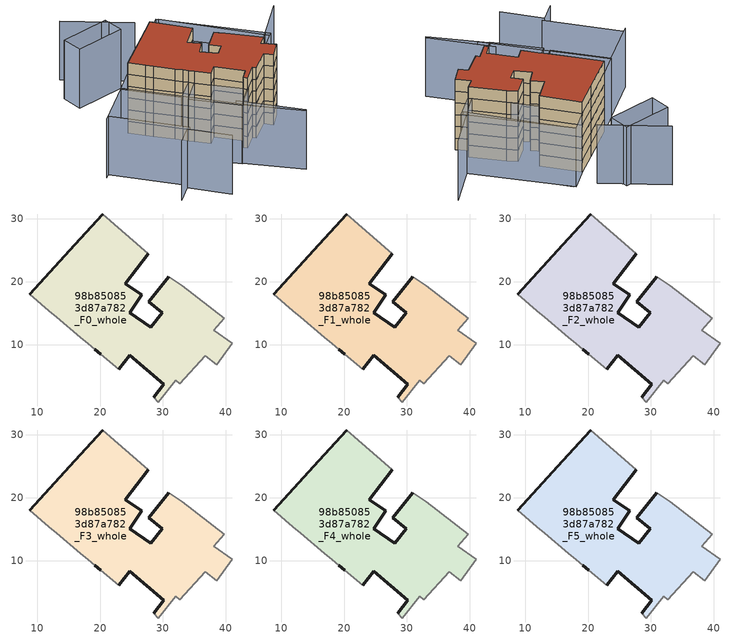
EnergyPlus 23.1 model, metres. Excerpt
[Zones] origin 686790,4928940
98b850853d87a782_F0_whole
 floor ground (EU_floor_Construction): 33.05,19.34 39.75,14.2 38.11,12.3 41.01,10.25 38.57,6.82 36.74,8.21 32.69,3.73 32.02,4.34 29.29,0.86 28.5,1.61 30.1,3.72 24.71,8.3 22.99,6.06 20.12,8.45 19.11,9.26 18.1,10.11 16.83,11.17 13.11,14.31 11.84,15.37 8.82,18.02 16,25.87 20.43,30.77 27.64,24.41 24.03,19.67 26.62,17.92 24.68,15.07 28.06,12.72 29.88,15.09 27.77,16.79 30.89,20.75 z0
 wall outside (EU_wall_Construction): 19.11,9.26 20.12,8.45 / 22.99,6.06 24.71,8.3 30.1,3.72 28.5,1.61 / 30.89,20.75 27.77,16.79 29.88,15.09 28.06,12.72 24.68,15.07 26.62,17.92 24.03,19.67 27.64,24.41 / 20.43,30.77 16,25.87 8.82,18.02 z0:3
 wall adiabatic (EU_wall_Construction): 8.82,18.02 11.84,15.37 13.11,14.31 16.83,11.17 18.1,10.11 19.11,9.26 / 20.12,8.45 22.99,6.06 / 28.5,1.61 29.29,0.86 32.02,4.34 32.69,3.73 36.74,8.21 38.57,6.82 41.01,10.25 38.11,12.3 39.75,14.2 33.05,19.34 30.89,20.75 / 27.64,24.41 20.43,30.77 z0:3
98b850853d87a782_F1_whole
 floor to 98b850853d87a782_F0_whole (EU_floor_Construction): 33.05,19.34 39.75,14.2 38.11,12.3 41.01,10.25 38.57,6.82 36.74,8.21 32.69,3.73 32.02,4.34 29.29,0.86 28.5,1.61 30.1,3.72 24.71,8.3 22.99,6.06 20.12,8.45 19.11,9.26 18.1,10.11 16.83,11.17 13.11,14.31 11.84,15.37 8.82,18.02 16,25.87 20.43,30.77 27.64,24.41 24.03,19.67 26.62,17.92 24.68,15.07 28.06,12.72 29.88,15.09 27.77,16.79 30.89,20.75 z3
 wall outside (EU_wall_Construction): 19.11,9.26 20.12,8.45 / 22.99,6.06 24.71,8.3 30.1,3.72 28.5,1.61 / 30.89,20.75 27.77,16.79 29.88,15.09 28.06,12.72 24.68,15.07 26.62,17.92 24.03,19.67 27.64,24.41 / 20.43,30.77 16,25.87 8.82,18.02 z3:6
 wall adiabatic (EU_wall_Construction): 8.82,18.02 11.84,15.37 13.11,14.31 16.83,11.17 18.1,10.11 19.11,9.26 / 20.12,8.45 22.99,6.06 / 28.5,1.61 29.29,0.86 32.02,4.34 32.69,3.73 36.74,8.21 38.57,6.82 41.01,10.25 38.11,12.3 39.75,14.2 33.05,19.34 30.89,20.75 / 27.64,24.41 20.43,30.77 z3:6
98b850853d87a782_F2_whole
 floor to 98b850853d87a782_F1_whole (EU_floor_Construction): 33.05,19.34 39.75,14.2 38.11,12.3 41.01,10.25 38.57,6.82 36.74,8.21 32.69,3.73 32.02,4.34 29.29,0.86 28.5,1.61 30.1,3.72 24.71,8.3 22.99,6.06 20.12,8.45 19.11,9.26 18.1,10.11 16.83,11.17 13.11,14.31 11.84,15.37 8.82,18.02 16,25.87 20.43,30.77 27.64,24.41 24.03,19.67 26.62,17.92 24.68,15.07 28.06,12.72 29.88,15.09 27.77,16.79 30.89,20.75 z6
 wall outside (EU_wall_Construction): 19.11,9.26 20.12,8.45 / 22.99,6.06 24.71,8.3 30.1,3.72 28.5,1.61 / 30.89,20.75 27.77,16.79 29.88,15.09 28.06,12.72 24.68,15.07 26.62,17.92 24.03,19.67 27.64,24.41 / 20.43,30.77 16,25.87 8.82,18.02 z6:9
 wall adiabatic (EU_wall_Construction): 8.82,18.02 11.84,15.37 13.11,14.31 16.83,11.17 18.1,10.11 19.11,9.26 / 20.12,8.45 22.99,6.06 / 28.5,1.61 29.29,0.86 32.02,4.34 32.69,3.73 36.74,8.21 38.57,6.82 41.01,10.25 38.11,12.3 39.75,14.2 33.05,19.34 30.89,20.75 / 27.64,24.41 20.43,30.77 z6:9
98b850853d87a782_F3_whole
 floor to 98b850853d87a782_F2_whole (EU_floor_Construction): 33.05,19.34 39.75,14.2 38.11,12.3 41.01,10.25 38.57,6.82 36.74,8.21 32.69,3.73 32.02,4.34 29.29,0.86 28.5,1.61 30.1,3.72 24.71,8.3 22.99,6.06 20.12,8.45 19.11,9.26 18.1,10.11 16.83,11.17 13.11,14.31 11.84,15.37 8.82,18.02 16,25.87 20.43,30.77 27.64,24.41 24.03,19.67 26.62,17.92 24.68,15.07 28.06,12.72 29.88,15.09 27.77,16.79 30.89,20.75 z9
 wall outside (EU_wall_Construction): 19.11,9.26 20.12,8.45 / 22.99,6.06 24.71,8.3 30.1,3.72 28.5,1.61 / 30.89,20.75 27.77,16.79 29.88,15.09 28.06,12.72 24.68,15.07 26.62,17.92 24.03,19.67 27.64,24.41 / 20.43,30.77 16,25.87 8.82,18.02 z9:12
 wall adiabatic (EU_wall_Construction): 8.82,18.02 11.84,15.37 13.11,14.31 16.83,11.17 18.1,10.11 19.11,9.26 / 20.12,8.45 22.99,6.06 / 28.5,1.61 29.29,0.86 32.02,4.34 32.69,3.73 36.74,8.21 38.57,6.82 41.01,10.25 38.11,12.3 39.75,14.2 33.05,19.34 30.89,20.75 / 27.64,24.41 20.43,30.77 z9:12
98b850853d87a782_F4_whole
 floor to 98b850853d87a782_F3_whole (EU_floor_Construction): 33.05,19.34 39.75,14.2 38.11,12.3 41.01,10.25 38.57,6.82 36.74,8.21 32.69,3.73 32.02,4.34 29.29,0.86 28.5,1.61 30.1,3.72 24.71,8.3 22.99,6.06 20.12,8.45 19.11,9.26 18.1,10.11 16.83,11.17 13.11,14.31 11.84,15.37 8.82,18.02 16,25.87 20.43,30.77 27.64,24.41 24.03,19.67 26.62,17.92 24.68,15.07 28.06,12.72 29.88,15.09 27.77,16.79 30.89,20.75 z12
 wall outside (EU_wall_Construction): 19.11,9.26 20.12,8.45 / 22.99,6.06 24.71,8.3 30.1,3.72 28.5,1.61 / 30.89,20.75 27.77,16.79 29.88,15.09 28.06,12.72 24.68,15.07 26.62,17.92 24.03,19.67 27.64,24.41 / 20.43,30.77 16,25.87 8.82,18.02 z12:15
 wall adiabatic (EU_wall_Construction): 8.82,18.02 11.84,15.37 13.11,14.31 16.83,11.17 18.1,10.11 19.11,9.26 / 20.12,8.45 22.99,6.06 / 28.5,1.61 29.29,0.86 32.02,4.34 32.69,3.73 36.74,8.21 38.57,6.82 41.01,10.25 38.11,12.3 39.75,14.2 33.05,19.34 30.89,20.75 / 27.64,24.41 20.43,30.77 z12:15
98b850853d87a782_F5_whole
 floor to 98b850853d87a782_F4_whole (EU_floor_Construction): 33.05,19.34 39.75,14.2 38.11,12.3 41.01,10.25 38.57,6.82 36.74,8.21 32.69,3.73 32.02,4.34 29.29,0.86 28.5,1.61 30.1,3.72 24.71,8.3 22.99,6.06 20.12,8.45 19.11,9.26 18.1,10.11 16.83,11.17 13.11,14.31 11.84,15.37 8.82,18.02 16,25.87 20.43,30.77 27.64,24.41 24.03,19.67 26.62,17.92 24.68,15.07 28.06,12.72 29.88,15.09 27.77,16.79 30.89,20.75 z15
 wall outside (EU_wall_Construction): 19.11,9.26 20.12,8.45 / 22.99,6.06 24.71,8.3 30.1,3.72 28.5,1.61 / 30.89,20.75 27.77,16.79 29.88,15.09 28.06,12.72 24.68,15.07 26.62,17.92 24.03,19.67 27.64,24.41 / 20.43,30.77 16,25.87 8.82,18.02 z15:18
 wall adiabatic (EU_wall_Construction): 8.82,18.02 11.84,15.37 13.11,14.31 16.83,11.17 18.1,10.11 19.11,9.26 / 20.12,8.45 22.99,6.06 / 28.5,1.61 29.29,0.86 32.02,4.34 32.69,3.73 36.74,8.21 38.57,6.82 41.01,10.25 38.11,12.3 39.75,14.2 33.05,19.34 30.89,20.75 / 27.64,24.41 20.43,30.77 z15:18
 roof outside (EU_roof_Construction): 38.57,6.82 41.01,10.25 38.11,12.3 39.75,14.2 33.05,19.34 30.89,20.75 27.77,16.79 29.88,15.09 28.06,12.72 24.68,15.07 26.62,17.92 24.03,19.67 27.64,24.41 20.43,30.77 16,25.87 8.82,18.02 11.84,15.37 13.11,14.31 16.83,11.17 18.1,10.11 19.11,9.26 20.12,8.45 22.99,6.06 24.71,8.3 30.1,3.72 28.5,1.61 29.29,0.86 32.02,4.34 32.69,3.73 36.74,8.21 z18
shading: 25,-2.05 36.97,-12.12 / 36.77,-12.36 25.44,-4.08 / 25.44,-4.08 49.49,28.84 / 7.03,-11.51 10.38,-7.66 / 10.38,-7.66 17.98,-14.3 / -2.49,4.68 11.23,-7.1 / -3.38,3.8 4.94,13.62 / 4.94,13.62 27.61,-5.59 / 19.51,36.14 5.23,44 / 43.15,18.64 24.68,35.17 / 25.37,-4.14 16,3.26 / 16,3.26 20.11,8.46 / 20.11,8.46 29.48,1.06 / 29.48,1.06 25.37,-4.14 / 24.3,35.48 43.99,19.3 / 43.99,19.3 39.6,13.96 / 39.6,13.96 19.91,30.14 / 19.91,30.14 24.3,35.48 / 8.72,18.11 19.11,9.26 / 19.11,9.26 15.1,4.56 / 15.1,4.56 4.72,13.4 / 4.72,13.4 8.72,18.11 / 2.62,36.63 14.23,39.95 / 14.23,39.95 15.61,35.11 / 15.61,35.11 4,31.78 / 4,31.78 2.62,36.63 z0:15
[Building]
EU S2 Campaign: North Axis=0; Terrain=City; Solar Distribution=FullExterior
[Site:Location]
Bologna: Latitude=44.5; Longitude=11.25; Time Zone=1; Elevation=37
[SizingPeriod:WeatherFileDays]
AnnualSizingPeriod: Begin Month=1; Begin Day of Month=1; End Month=12; End Day of Month=31; Day of Week for Start Day=Monday; Use Weather File Daylight Saving Period=No; Use Weather File Rain and Snow Indicators=No
[MATERIAL]
EU_InternalMass_Material: Roughness=MediumRough; Thickness=0.1; Conductivity=1; Density=1800; Specific Heat=900; Thermal Absorptance=0.9; Solar Absorptance=0.7; Visible Absorptance=0.7
[MATERIAL:NOMASS] Roughness=MediumRough; Thermal Absorptance=0.9; Solar Absorptance=0.7; Visible Absorptance=0.7
Name | Thermal Resistance
EU_wall_NoMass | 0.905828
EU_roof_NoMass | 0.37593
EU_floor_NoMass | 0.67114
[CONSTRUCTION]
EU_wall_Construction: EU_wall_NoMass
EU_roof_Construction: EU_roof_NoMass
EU_floor_Construction: EU_floor_NoMass
EU_InternalMass_Construction: EU_InternalMass_Material
[ZONE] Type=1; Multiplier=1; Ceiling Height=autocalculate; Volume=1209.44; Floor Area=autocalculate; Part of Total Floor Area=Yes
98b850853d87a782_F0_whole; 98b850853d87a782_F1_whole; 98b850853d87a782_F2_whole; 98b850853d87a782_F3_whole; 98b850853d87a782_F4_whole; 98b850853d87a782_F5_whole
[INTERNALMASS] Construction=EU_InternalMass_Construction; Surface Area=393.377
Name | Zone or ZoneList
98b850853d87a782_F0_whole_EU_InternalMass | 98b850853d87a782_F0_whole
98b850853d87a782_F1_whole_EU_InternalMass | 98b850853d87a782_F1_whole
98b850853d87a782_F2_whole_EU_InternalMass | 98b850853d87a782_F2_whole
98b850853d87a782_F3_whole_EU_InternalMass | 98b850853d87a782_F3_whole
98b850853d87a782_F4_whole_EU_InternalMass | 98b850853d87a782_F4_whole
98b850853d87a782_F5_whole_EU_InternalMass | 98b850853d87a782_F5_whole
[OTHEREQUIPMENT] Fuel Type=Electricity; Design Level Calculation Method=Watts/Area; Power per Zone Floor Area=1; Fraction Latent=0; Fraction Radiant=0; Fraction Lost=0; Carbon Dioxide Generation Rate=0; EndUse Subcategory=EU_Step8_InternalGains
Name | Zone or ZoneList or Space or SpaceList | Schedule
EU_Step8_InternalGain_98b850853d87a782_F0_whole_f000 | 98b850853d87a782_F0_whole | EU_Step8_GainSchedule_98b850853d87a782_F0_whole_f000
EU_Step8_InternalGain_98b850853d87a782_F1_whole_f000 | 98b850853d87a782_F1_whole | EU_Step8_GainSchedule_98b850853d87a782_F1_whole_f000
EU_Step8_InternalGain_98b850853d87a782_F2_whole_f000 | 98b850853d87a782_F2_whole | EU_Step8_GainSchedule_98b850853d87a782_F2_whole_f000
EU_Step8_InternalGain_98b850853d87a782_F3_whole_f000 | 98b850853d87a782_F3_whole | EU_Step8_GainSchedule_98b850853d87a782_F3_whole_f000
EU_Step8_InternalGain_98b850853d87a782_F4_whole_f000 | 98b850853d87a782_F4_whole | EU_Step8_GainSchedule_98b850853d87a782_F4_whole_f000
EU_Step8_InternalGain_98b850853d87a782_F5_whole_f000 | 98b850853d87a782_F5_whole | EU_Step8_GainSchedule_98b850853d87a782_F5_whole_f000
[ZONEVENTILATION:DESIGNFLOWRATE] Schedule=EU_AlwaysOn; Design Flow Rate Calculation Method=AirChanges/Hour; Air Changes per Hour=0.73129; Ventilation Type=Natural; Fan Pressure Rise=0; Fan Total Efficiency=1; Constant Term Coefficient=1; Temperature Term Coefficient=0; Velocity Term Coefficient=0; Velocity Squared Term Coefficient=0; Minimum Indoor Temperature=-100; Maximum Indoor Temperature=100; Delta Temperature=-100; Minimum Outdoor Temperature=-100; Maximum Outdoor Temperature=100; Maximum Wind Speed=40
Name | Zone or ZoneList or Space or SpaceList
EU_ConstantAir_98b850853d87a782_F0_whole | 98b850853d87a782_F0_whole
EU_ConstantAir_98b850853d87a782_F1_whole | 98b850853d87a782_F1_whole
EU_ConstantAir_98b850853d87a782_F2_whole | 98b850853d87a782_F2_whole
EU_ConstantAir_98b850853d87a782_F3_whole | 98b850853d87a782_F3_whole
EU_ConstantAir_98b850853d87a782_F4_whole | 98b850853d87a782_F4_whole
EU_ConstantAir_98b850853d87a782_F5_whole | 98b850853d87a782_F5_whole
[HVACTEMPLATE:THERMOSTAT] Constant Heating Setpoint=20; Constant Cooling Setpoint=50
EU_HeatOnly_98b850853d87a782_F0_whole; EU_HeatOnly_98b850853d87a782_F1_whole; EU_HeatOnly_98b850853d87a782_F2_whole; EU_HeatOnly_98b850853d87a782_F3_whole; EU_HeatOnly_98b850853d87a782_F4_whole; EU_HeatOnly_98b850853d87a782_F5_whole
[HVACTEMPLATE:ZONE:IDEALLOADSAIRSYSTEM] System Availability Schedule=EU_AlwaysOn; Maximum Heating Supply Air Temperature=50; Minimum Cooling Supply Air Temperature=13; Maximum Heating Supply Air Humidity Ratio=0.0156; Minimum Cooling Supply Air Humidity Ratio=0.0077; Heating Limit=NoLimit; Cooling Limit=NoLimit; Heating Availability Schedule=EU_AlwaysOn; Cooling Availability Schedule=EU_CoolingOff; Dehumidification Control Type=ConstantSensibleHeatRatio; Cooling Sensible Heat Ratio=0.7; Dehumidification Setpoint=60; Humidification Control Type=None; Humidification Setpoint=30; Outdoor Air Method=None; Outdoor Air Flow Rate per Person=0.00944; Outdoor Air Flow Rate per Zone Floor Area=0; Outdoor Air Flow Rate per Zone=0; Demand Controlled Ventilation Type=None; Outdoor Air Economizer Type=NoEconomizer; Heat Recovery Type=None; Sensible Heat Recovery Effectiveness=0.7; Latent Heat Recovery Effectiveness=0.65
Name | Template Thermostat
98b850853d87a782_F0_whole | EU_HeatOnly_98b850853d87a782_F0_whole
98b850853d87a782_F1_whole | EU_HeatOnly_98b850853d87a782_F1_whole
98b850853d87a782_F2_whole | EU_HeatOnly_98b850853d87a782_F2_whole
98b850853d87a782_F3_whole | EU_HeatOnly_98b850853d87a782_F3_whole
98b850853d87a782_F4_whole | EU_HeatOnly_98b850853d87a782_F4_whole
98b850853d87a782_F5_whole | EU_HeatOnly_98b850853d87a782_F5_whole
[SIZING:ZONE] Zone Cooling Design Supply Air Temperature Input Method=SupplyAirTemperature; Zone Cooling Design Supply Air Temperature=13; Zone Heating Design Supply Air Temperature Input Method=SupplyAirTemperature; Zone Heating Design Supply Air Temperature=50; Zone Cooling Design Supply Air Humidity Ratio=0.008; Zone Heating Design Supply Air Humidity Ratio=0.008; Cooling Design Air Flow Method=DesignDay; Cooling Design Air Flow Rate=0; Cooling Minimum Air Flow per Zone Floor Area=0.000762; Cooling Minimum Air Flow=0; Cooling Minimum Air Flow Fraction=0.2; Heating Design Air Flow Method=DesignDay; Heating Design Air Flow Rate=0; Heating Maximum Air Flow per Zone Floor Area=0.002032; Heating Maximum Air Flow=0.141576; Heating Maximum Air Flow Fraction=0.3; Account for Dedicated Outdoor Air System=No; Dedicated Outdoor Air System Control Strategy=NeutralSupplyAir; Dedicated Outdoor Air Low Setpoint Temperature for Design=autosize; Dedicated Outdoor Air High Setpoint Temperature for Design=autosize; Zone Load Sizing Method=Sensible Load Only No Latent Load; Zone Latent Cooling Design Supply Air Humidity Ratio Input Method=HumidityRatioDifference; Zone Cooling Design Supply Air Humidity Ratio Difference=0.005; Zone Latent Heating Design Supply Air Humidity Ratio Input Method=HumidityRatioDifference; Zone Humidification Design Supply Air Humidity Ratio Difference=0.005
98b850853d87a782_F0_whole; 98b850853d87a782_F1_whole; 98b850853d87a782_F2_whole; 98b850853d87a782_F3_whole; 98b850853d87a782_F4_whole; 98b850853d87a782_F5_whole
[SCHEDULE:CONSTANT]
Name | Hourly Value
EU_AlwaysOn | 1
EU_CoolingOff | 0
[SCHEDULE:FILE] Column Number=1; Rows to Skip at Top=0; Number of Hours of Data=8760; Column Separator=Comma; Interpolate to Timestep=No; Minutes per Item=60; Adjust Schedule for Daylight Savings=Yes
Name | File
EU_Step8_GainSchedule_98b850853d87a782_F0_whole_f000 | ../../schedules/98b850853d87a782/98b850853d87a782_F0_whole_f000_gain.csv
EU_Step8_GainSchedule_98b850853d87a782_F1_whole_f000 | ../../schedules/98b850853d87a782/98b850853d87a782_F1_whole_f000_gain.csv
EU_Step8_GainSchedule_98b850853d87a782_F2_whole_f000 | ../../schedules/98b850853d87a782/98b850853d87a782_F2_whole_f000_gain.csv
EU_Step8_GainSchedule_98b850853d87a782_F3_whole_f000 | ../../schedules/98b850853d87a782/98b850853d87a782_F3_whole_f000_gain.csv
EU_Step8_GainSchedule_98b850853d87a782_F4_whole_f000 | ../../schedules/98b850853d87a782/98b850853d87a782_F4_whole_f000_gain.csv
EU_Step8_GainSchedule_98b850853d87a782_F5_whole_f000 | ../../schedules/98b850853d87a782/98b850853d87a782_F5_whole_f000_gain.csv
